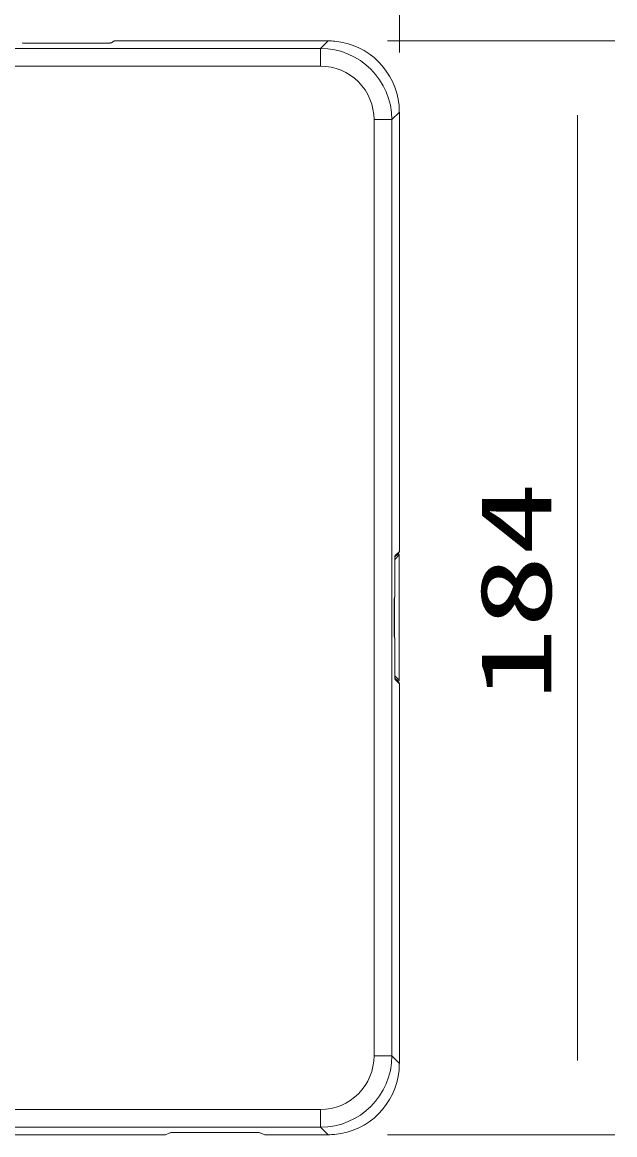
# Model space of a CAD drawing. Units: millimetres on the paper. Extents: x -62 to 64, y -59 to 59.
# Drawn here: x -13.12 to 6.82, y -3.35 to 34.08 of the extents above; entities that cross this region are included whole.
import ezdxf
from ezdxf.enums import TextEntityAlignment as Align

# ---------------------------------------------------------------- set-up
doc = ezdxf.new("R2010")
doc.units = ezdxf.units.MM
doc.layers.add('0-1_GAIKEI', color=4, linetype='Continuous', lineweight=9)
doc.layers.add('0-4_SUNPO', color=7, linetype='Continuous', lineweight=9)
doc.styles.add('ＭＳ ゴシック', font='')
doc.styles.get('ＭＳ ゴシック').set_extended_font_data('MS Gothic')

msp = doc.modelspace()

# ---------------------------------------------------------------- linework, layer by layer
at = {"layer": '0-1_GAIKEI', "color": 7}
for p, q in [((-10.417, 33.371), (-12.844, 33.371)), ((-10.033, 33.449), (-10.118, 33.385)), ((-10.033, 33.449), (-2.827, 33.449)), ((-0.43, 16.275), (-0.43, 31.053)), ((-0.436, 16.153), (-0.436, 11.945)), ((-0.43, -0.954), (-0.43, 11.823)), ((-8.302, -3.351), (-40.434, -3.351)), ((-8.302, -3.351), (-8.15, -3.286)), ((-5.407, -3.272), (-7.853, -3.272))]:
    msp.add_line(p, q, dxfattribs=at)
at = {"layer": '0-1_GAIKEI'}
for p, q in [((-2.827, 33.449), (-3.08, 33.196)), ((-40.18, 32.597), (-3.08, 32.597)), ((-1.283, 30.799), (-1.283, -0.701)), ((-0.684, 30.799), (-1.283, 30.799)), ((-0.43, 31.053), (-0.684, 30.799)), ((-0.684, 30.799), (-0.684, -0.701)), ((-0.583, 16.006), (-0.436, 16.153)), ((-0.581, 16.087), (-0.473, 16.195)), ((-0.579, 16.11), (-0.441, 16.248)), ((-0.574, 16.131), (-0.43, 16.275)), ((-0.473, 16.195), (-0.493, 16.196)), ((-0.586, 15.891), (-0.586, 14.748)), ((-0.586, 15.891), (-0.586, 14.748)), ((-0.599, 13.432), (-0.599, 14.667)), ((-0.599, 13.432), (-0.599, 14.667)), ((-0.595, 14.747), (-0.586, 14.748)), ((-0.591, 13.369), (-0.591, 14.73)), ((-0.595, 13.351), (-0.586, 13.351)), ((-0.586, 13.351), (-0.586, 12.207)), ((-0.586, 13.351), (-0.586, 12.207)), ((-0.583, 12.093), (-0.436, 11.945)), ((-0.581, 12.011), (-0.473, 11.904)), ((-0.579, 11.988), (-0.441, 11.851)), ((-0.574, 11.968), (-0.43, 11.823)), ((-0.493, 11.902), (-0.473, 11.904)), ((-0.684, -0.701), (-1.283, -0.701)), ((-0.43, -0.954), (-0.684, -0.701)), ((-40.18, -2.498), (-3.08, -2.498)), ((-3.08, -3.097), (-3.08, -2.498)), ((-40.18, -3.097), (-3.08, -3.097)), ((-2.827, -3.351), (-3.08, -3.097))]:
    msp.add_line(p, q, dxfattribs=at)
for points in [[(-40.18, 33.196), (-3.08, 33.196), (-3.08, 32.597)], [(-0.44, 16.249), (-0.441, 16.248), (-0.441, 16.248)], [(-0.44, 11.85), (-0.441, 11.85), (-0.441, 11.851)]]:
    msp.add_lwpolyline(points, dxfattribs=at)
at = {"layer": '0-1_GAIKEI', "color": 7}
msp.add_lwpolyline([(-2.827, -3.351), (-4.958, -3.351), (-5.111, -3.286)], dxfattribs=at)
for centre, radius, start, end in [((-13.039, 34.078), 0.703, 263.1834, 266.8943), ((-12.936, 35.693), 2.321, 266.5222, 268.1524), ((-12.866, 37.68), 4.309, 268.0768, 269.144), ((-12.845, 38.956), 5.585, 269.1148, 270), ((-10.417, 39.079), 5.708, 270, 270.5483), ((-10.412, 38.596), 5.225, 270.5426, 271.1269), ((-10.392, 37.61), 4.239, 271.1186, 271.7924), ((-10.352, 36.367), 2.995, 271.7776, 272.6311), ((-10.295, 35.149), 1.776, 272.5978, 273.8154), ((-10.23, 34.192), 0.816, 273.718, 275.7837), ((-10.17, 33.618), 0.239, 275.3391, 280.12), ((-10.129, 33.404), 0.0215, 273.9114, 300.0364), ((-2.825, 31.054), 2.395, 5.2045, 84.7955), ((-2.833, -0.954), 2.402, 354.7704, 0.0004), ((-2.825, -0.956), 2.395, 275.2045, 354.7955), ((-8.128, -3.348), 0.0659, 93.7356, 109.359), ((-8.06, -3.86), 0.583, 93.7294, 97.1024), ((-7.976, -5.015), 1.741, 92.4172, 94.0099), ((-7.906, -6.603), 3.33, 91.4605, 92.4832), ((-7.865, -8.107), 4.835, 90.6928, 91.4852), ((-7.854, -8.943), 5.671, 90, 90.7062), ((-5.407, -8.943), 5.671, 89.2938, 90), ((-5.395, -8.107), 4.834, 88.5147, 89.3072), ((-5.355, -6.604), 3.331, 87.517, 88.5395), ((-5.284, -5.015), 1.74, 85.9901, 87.5831), ((-5.2, -3.86), 0.583, 82.8976, 86.2702), ((-5.133, -3.348), 0.0659, 70.6419, 86.2656)]:
    msp.add_arc(centre, radius, start, end, dxfattribs=at)
at = {"layer": '0-1_GAIKEI'}
for centre, radius, start, end in [((-2.827, 31.047), 2.402, 84.7704, 90.0004), ((-3.081, 30.798), 2.398, 0.0214, 89.9786), ((-3.079, 30.801), 1.796, 359.9645, 90.0355), ((-2.833, 31.053), 2.402, 359.9996, 5.2296), ((0.097, 16.035), 0.68, 174.8742, 175.7803), ((-0.188, 16.061), 0.394, 173.3706, 174.9358), ((-0.475, 16.096), 0.104, 168.3318, 174.2264), ((-0.477, 16.159), 0.0361, 56.2627, 84.2999), ((-0.476, 16.153), 0.0402, 359.9604, 61.9351), ((-0.47, 16.275), 0.0402, 318.676, 359.9796), ((3.767, 15.892), 4.354, 179.584, 179.7255), ((3.19, 15.901), 3.777, 178.8373, 179.0004), ((3.384, 15.897), 3.97, 179.0003, 179.1555), ((3.542, 15.895), 4.129, 179.1551, 179.3043), ((3.631, 15.894), 4.217, 179.3045, 179.4506), ((3.935, 15.891), 4.521, 179.4511, 179.5874), ((3.365, 15.894), 3.951, 179.7308, 179.8867), ((9.799, 15.883), 10.385, 179.8937, 179.953), ((2.233, 15.925), 2.819, 178.0635, 178.282), ((2.501, 15.917), 3.087, 178.2815, 178.4811), ((-0.567, 15.998), 0.0181, 153.1035, 176.3268), ((2.754, 15.91), 3.34, 178.4807, 178.6652), ((2.986, 15.905), 3.572, 178.665, 178.8375), ((1.653, 15.946), 2.238, 177.5466, 177.8218), ((1.95, 15.935), 2.536, 177.8211, 178.064), ((1.032, 15.974), 1.617, 176.8495, 177.2305), ((1.346, 15.959), 1.931, 177.2286, 177.5477), ((0.402, 16.012), 0.986, 175.7614, 176.386), ((0.717, 15.992), 1.301, 176.3793, 176.8528), ((0.139, 14.679), 0.738, 175.4713, 180.9095), ((-0.626, 14.748), 0.04, 315.3262, 359.9745), ((0.139, 13.42), 0.738, 179.0904, 184.5287), ((-0.626, 13.351), 0.04, 0.0255, 44.6327), ((3.767, 12.207), 4.354, 180.2745, 180.416), ((9.799, 12.216), 10.385, 180.047, 180.1063), ((3.365, 12.204), 3.951, 180.1133, 180.2692), ((3.935, 12.208), 4.521, 180.4126, 180.5489), ((3.631, 12.205), 4.217, 180.5494, 180.6955), ((3.542, 12.204), 4.129, 180.6957, 180.8449), ((3.384, 12.201), 3.97, 180.8445, 180.9997), ((3.19, 12.198), 3.777, 180.9996, 181.1627), ((2.986, 12.194), 3.572, 181.1625, 181.335), ((2.754, 12.188), 3.34, 181.3348, 181.5193), ((-0.567, 12.101), 0.0181, 183.6733, 206.8964), ((2.501, 12.182), 3.087, 181.5189, 181.7185), ((2.233, 12.174), 2.819, 181.718, 181.9365), ((1.95, 12.164), 2.536, 181.936, 182.1789), ((1.653, 12.153), 2.239, 182.1782, 182.4534), ((1.346, 12.139), 1.931, 182.4523, 182.7714), ((1.032, 12.124), 1.617, 182.7695, 183.1505), ((0.717, 12.107), 1.301, 183.1472, 183.6207), ((0.402, 12.087), 0.986, 183.614, 184.2386), ((0.097, 12.064), 0.68, 184.2197, 185.1258), ((-0.188, 12.038), 0.394, 185.0642, 186.6294), ((-0.475, 12.003), 0.104, 185.7736, 191.6681), ((-0.477, 11.94), 0.0361, 275.7001, 303.7373), ((-0.476, 11.945), 0.0402, 298.0643, 0.0402), ((-0.47, 11.823), 0.0402, 0.0204, 41.324), ((-3.079, -0.702), 1.796, 269.9645, 0.0355), ((-3.081, -0.7), 2.398, 270.0214, 359.9786), ((-2.827, -0.948), 2.402, 269.9996, 275.2296)]:
    msp.add_arc(centre, radius, start, end, dxfattribs=at)
for centre, major_axis, ratio, start_param, end_param in [((-0.574, 15.891), (0, -0.24), 0.052361, 3.193909, 4.712969), ((-0.614, 16.131), (-0.0283, 0.0283), 0.997265, 3.517623, 3.92836), ((-0.623, 16.006), (0.0283, -0.0283), 0.997265, 0.786768, 1.058654), ((-0.595, 14.667), (0, -0.0801), 0.052264, 3.144332, 4.712387), ((-0.626, 14.748), (-0.0021, 0.0399), 0.998626, 3.881109, 4.660101), ((-0.635, 14.747), (-0.0021, 0.0399), 0.998626, 4.341193, 4.660101), ((-0.595, 13.432), (0, -0.0801), 0.052264, 4.712387, 6.280446), ((-0.626, 13.351), (-0.0021, -0.0399), 0.998626, 1.623084, 2.402076), ((-0.635, 13.351), (-0.0021, -0.0399), 0.998626, 1.623084, 1.941993), ((-0.574, 12.207), (0, -0.24), 0.052361, 4.711809, 6.230869), ((-0.623, 12.093), (0.0283, 0.0283), 0.997265, 5.224531, 5.496418), ((-0.614, 11.968), (-0.0283, -0.0283), 0.997265, 2.354825, 2.765564)]:
    msp.add_ellipse(centre, major_axis=major_axis, ratio=ratio, start_param=start_param, end_param=end_param, dxfattribs=at)
at = {"layer": '0-4_SUNPO'}
for p, q in [((-0.43, 33.053), (-0.43, 39.699)), ((-0.827, 33.449), (6.82, 33.449)), ((5.57, 30.949), (5.57, -0.851)), ((-0.827, -3.351), (6.82, -3.351))]:
    msp.add_line(p, q, dxfattribs=at)

# ---------------------------------------------------------------- texts
at = {"layer": '0-4_SUNPO', "style": 'ＭＳ ゴシック', "width": 1.5}
msp.add_text('184', height=2.405, rotation=90, dxfattribs=at).set_placement((5.407, 11.24), align=Align.BOTTOM_LEFT)

doc.saveas('drawing.dxf')
